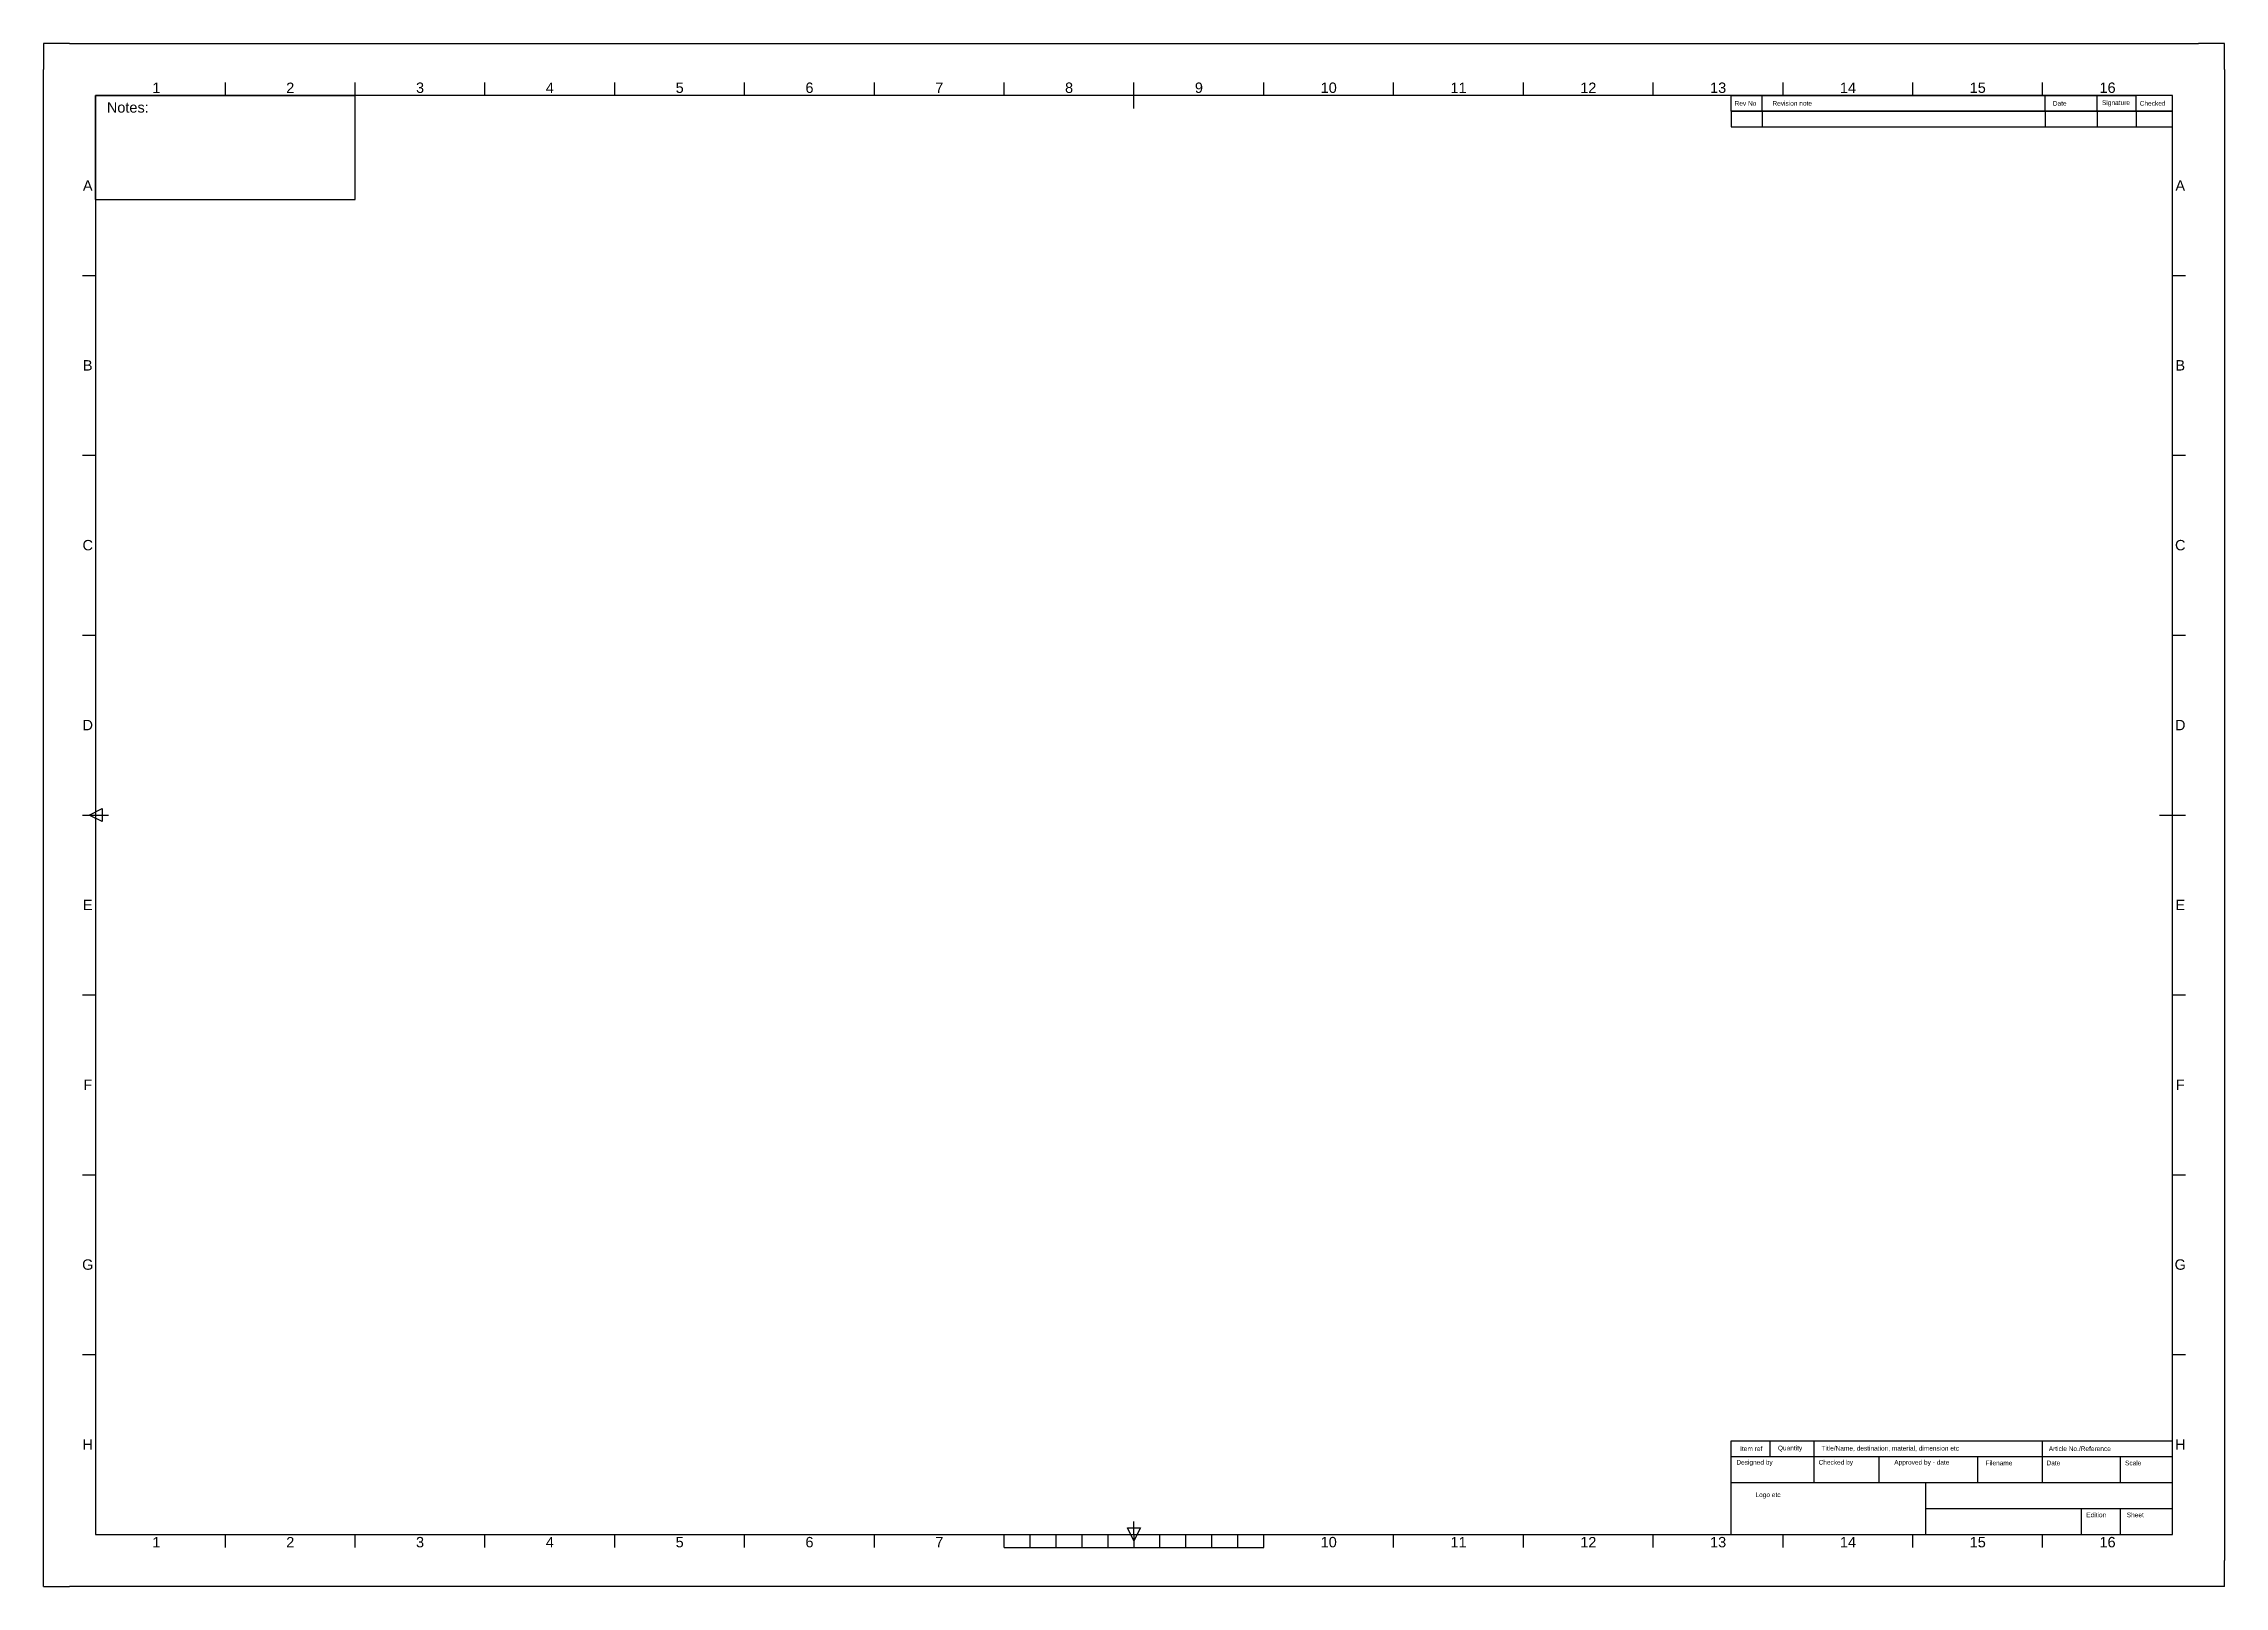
# Model space of a CAD drawing. Header units: millimetres. Extents: x 0 to 840, y 0 to 594.
import ezdxf

# ---------------------------------------------------------------- set-up
doc = ezdxf.new("R2010")
doc.units = ezdxf.units.MM
for name, color, linetype, lineweight, true_color in [('Border', 7, 'Continuous', 25, 0xffffff), ('Notes', 7, 'Continuous', 25, 0xffffff), ('Revision', 7, 'Continuous', 25, 0xffffff), ('Title block', 7, 'Continuous', 25, 0xffffff)]:
    doc.layers.add(name, color=color, linetype=linetype, lineweight=lineweight, true_color=true_color)
doc.styles.add('textstyle0', font='')
doc.styles.add('textstyle1', font='')
doc.styles.add('textstyle10', font='')
doc.styles.add('textstyle11', font='')
doc.styles.add('textstyle12', font='')
doc.styles.add('textstyle13', font='')
doc.styles.add('textstyle14', font='')
doc.styles.add('textstyle15', font='')
doc.styles.add('textstyle16', font='')
doc.styles.add('textstyle17', font='')
doc.styles.add('textstyle18', font='')
doc.styles.add('textstyle19', font='')
doc.styles.add('textstyle2', font='')
doc.styles.add('textstyle20', font='')
doc.styles.add('textstyle21', font='')
doc.styles.add('textstyle22', font='')
doc.styles.add('textstyle23', font='')
doc.styles.add('textstyle24', font='')
doc.styles.add('textstyle25', font='')
doc.styles.add('textstyle26', font='')
doc.styles.add('textstyle27', font='')
doc.styles.add('textstyle28', font='')
doc.styles.add('textstyle29', font='')
doc.styles.add('textstyle3', font='')
doc.styles.add('textstyle30', font='')
doc.styles.add('textstyle31', font='')
doc.styles.add('textstyle32', font='')
doc.styles.add('textstyle33', font='')
doc.styles.add('textstyle34', font='')
doc.styles.add('textstyle35', font='')
doc.styles.add('textstyle36', font='')
doc.styles.add('textstyle37', font='')
doc.styles.add('textstyle38', font='')
doc.styles.add('textstyle39', font='')
doc.styles.add('textstyle4', font='')
doc.styles.add('textstyle40', font='')
doc.styles.add('textstyle41', font='')
doc.styles.add('textstyle42', font='')
doc.styles.add('textstyle43', font='')
doc.styles.add('textstyle44', font='')
doc.styles.add('textstyle45', font='')
doc.styles.add('textstyle46', font='')
doc.styles.add('textstyle47', font='')
doc.styles.add('textstyle48', font='')
doc.styles.add('textstyle49', font='')
doc.styles.add('textstyle5', font='')
doc.styles.add('textstyle50', font='')
doc.styles.add('textstyle51', font='')
doc.styles.add('textstyle52', font='')
doc.styles.add('textstyle53', font='')
doc.styles.add('textstyle54', font='')
doc.styles.add('textstyle55', font='')
doc.styles.add('textstyle56', font='')
doc.styles.add('textstyle57', font='')
doc.styles.add('textstyle58', font='')
doc.styles.add('textstyle59', font='')
doc.styles.add('textstyle6', font='')
doc.styles.add('textstyle60', font='')
doc.styles.add('textstyle61', font='')
doc.styles.add('textstyle62', font='')
doc.styles.add('textstyle63', font='')
doc.styles.add('textstyle64', font='')
doc.styles.add('textstyle7', font='')
doc.styles.add('textstyle8', font='')
doc.styles.add('textstyle9', font='')
doc.styles.get('textstyle0').set_extended_font_data('Arial')
doc.styles.get('textstyle1').set_extended_font_data('Arial')
doc.styles.get('textstyle10').set_extended_font_data('Arial')
doc.styles.get('textstyle11').set_extended_font_data('Arial')
doc.styles.get('textstyle12').set_extended_font_data('Arial')
doc.styles.get('textstyle13').set_extended_font_data('Arial')
doc.styles.get('textstyle14').set_extended_font_data('Arial')
doc.styles.get('textstyle15').set_extended_font_data('Arial')
doc.styles.get('textstyle16').set_extended_font_data('Arial')
doc.styles.get('textstyle17').set_extended_font_data('Arial')
doc.styles.get('textstyle18').set_extended_font_data('Arial')
doc.styles.get('textstyle19').set_extended_font_data('Arial')
doc.styles.get('textstyle2').set_extended_font_data('Arial')
doc.styles.get('textstyle20').set_extended_font_data('Arial')
doc.styles.get('textstyle21').set_extended_font_data('Arial')
doc.styles.get('textstyle22').set_extended_font_data('Arial')
doc.styles.get('textstyle23').set_extended_font_data('Arial')
doc.styles.get('textstyle24').set_extended_font_data('Arial')
doc.styles.get('textstyle25').set_extended_font_data('Arial')
doc.styles.get('textstyle26').set_extended_font_data('Arial')
doc.styles.get('textstyle27').set_extended_font_data('Arial')
doc.styles.get('textstyle28').set_extended_font_data('Arial')
doc.styles.get('textstyle29').set_extended_font_data('Arial')
doc.styles.get('textstyle3').set_extended_font_data('Arial')
doc.styles.get('textstyle30').set_extended_font_data('Arial')
doc.styles.get('textstyle31').set_extended_font_data('Arial')
doc.styles.get('textstyle32').set_extended_font_data('Arial')
doc.styles.get('textstyle33').set_extended_font_data('Arial')
doc.styles.get('textstyle34').set_extended_font_data('Arial')
doc.styles.get('textstyle35').set_extended_font_data('Arial')
doc.styles.get('textstyle36').set_extended_font_data('Arial')
doc.styles.get('textstyle37').set_extended_font_data('Arial')
doc.styles.get('textstyle38').set_extended_font_data('Arial')
doc.styles.get('textstyle39').set_extended_font_data('Arial')
doc.styles.get('textstyle4').set_extended_font_data('Arial')
doc.styles.get('textstyle40').set_extended_font_data('Arial')
doc.styles.get('textstyle41').set_extended_font_data('Arial')
doc.styles.get('textstyle42').set_extended_font_data('Arial')
doc.styles.get('textstyle43').set_extended_font_data('Arial')
doc.styles.get('textstyle44').set_extended_font_data('Arial')
doc.styles.get('textstyle45').set_extended_font_data('Arial')
doc.styles.get('textstyle46').set_extended_font_data('Arial')
doc.styles.get('textstyle47').set_extended_font_data('Arial')
doc.styles.get('textstyle48').set_extended_font_data('Arial')
doc.styles.get('textstyle49').set_extended_font_data('Arial')
doc.styles.get('textstyle5').set_extended_font_data('Arial')
doc.styles.get('textstyle50').set_extended_font_data('Arial')
doc.styles.get('textstyle51').set_extended_font_data('Arial')
doc.styles.get('textstyle52').set_extended_font_data('Arial')
doc.styles.get('textstyle53').set_extended_font_data('Arial')
doc.styles.get('textstyle54').set_extended_font_data('Arial')
doc.styles.get('textstyle55').set_extended_font_data('Arial')
doc.styles.get('textstyle56').set_extended_font_data('Arial')
doc.styles.get('textstyle57').set_extended_font_data('Arial')
doc.styles.get('textstyle58').set_extended_font_data('Arial')
doc.styles.get('textstyle59').set_extended_font_data('Arial')
doc.styles.get('textstyle6').set_extended_font_data('Arial')
doc.styles.get('textstyle60').set_extended_font_data('Arial')
doc.styles.get('textstyle61').set_extended_font_data('Arial')
doc.styles.get('textstyle62').set_extended_font_data('Arial')
doc.styles.get('textstyle63').set_extended_font_data('Arial')
doc.styles.get('textstyle64').set_extended_font_data('Arial')
doc.styles.get('textstyle7').set_extended_font_data('Arial')
doc.styles.get('textstyle8').set_extended_font_data('Arial')
doc.styles.get('textstyle9').set_extended_font_data('Arial')

# ---------------------------------------------------------------- blocks, each defined once
blk = doc.blocks.new('Border')
at = {"layer": 'Border'}
for p, q in [((10, 594), (0, 594)), ((0, 594), (0, 584)), ((10, 594), (830, 594)), ((840, 594), (830, 594)), ((840, 584), (840, 594)), ((0, 10), (0, 584)), ((840, 584), (840, 10)), ((20, 574), (20, 574)), ((20, 574), (20, 504.75)), ((70, 574), (20, 574)), ((20, 574), (20, 574)), ((70, 574), (70, 579)), ((120, 574), (70, 574)), ((120, 574), (120, 579)), ((170, 574), (120, 574)), ((170, 574), (170, 579)), ((220, 574), (170, 574)), ((220, 574), (220, 579)), ((280, 574), (220, 574)), ((270, 574), (270, 579)), ((320, 574), (280, 574)), ((320, 574), (320, 579)), ((370, 574), (320, 574)), ((320, 574), (320, 574)), ((370, 574), (370, 579)), ((420, 574), (370, 574)), ((370, 574), (370, 574)), ((420, 569), (420, 579)), ((470, 574), (420, 574)), ((420, 574), (420, 574)), ((420, 574), (420, 574)), ((470, 574), (470, 579)), ((520, 574), (470, 574)), ((470, 574), (470, 574)), ((520, 574), (520, 579)), ((570, 574), (520, 574)), ((520, 574), (520, 574)), ((570, 574), (570, 579)), ((620, 574), (570, 574)), ((620, 574), (620, 579)), ((670, 574), (620, 574)), ((670, 574), (670, 579)), ((720, 574), (670, 574)), ((720, 574), (720, 579)), ((770, 574), (720, 574)), ((770, 574), (770, 579)), ((820, 574), (770, 574)), ((820, 504.75), (820, 574)), ((820, 574), (820, 574)), ((15, 504.75), (20, 504.75)), ((20, 504.75), (20, 435.5)), ((820, 504.75), (825, 504.75)), ((820, 435.5), (820, 504.75)), ((15, 435.5), (20, 435.5)), ((20, 435.5), (20, 366.25)), ((820, 435.5), (825, 435.5)), ((820, 366.25), (820, 435.5)), ((820, 435.5), (820, 435.5)), ((15, 366.25), (20, 366.25)), ((20, 366.25), (20, 297)), ((820, 366.25), (825, 366.25)), ((820, 297), (820, 366.25)), ((820, 366.25), (820, 366.25)), ((15, 297), (25, 297)), ((17.5, 297), (22.5, 299.5)), ((22.5, 294.5), (17.5, 297)), ((20, 297), (20, 227.75)), ((22.5, 299.5), (22.5, 294.5)), ((815, 297), (825, 297)), ((820, 227.75), (820, 297)), ((15, 227.75), (20, 227.75)), ((20, 227.75), (20, 158.5)), ((820, 227.75), (825, 227.75)), ((820, 158.5), (820, 227.75)), ((15, 158.5), (20, 158.5)), ((20, 158.5), (20, 89.25)), ((820, 158.5), (825, 158.5)), ((820, 89.25), (820, 158.5)), ((820, 158.5), (820, 158.5)), ((15, 89.25), (20, 89.25)), ((20, 89.25), (20, 20)), ((820, 89.25), (825, 89.25)), ((820, 20), (820, 89.25)), ((20, 20), (70, 20)), ((20, 20), (20, 20)), ((70, 15), (70, 20)), ((70, 20), (120, 20)), ((120, 15), (120, 20)), ((120, 20), (170, 20)), ((170, 15), (170, 20)), ((170, 20), (220, 20)), ((220, 15), (220, 20)), ((220, 20), (270, 20)), ((270, 15), (270, 20)), ((270, 20), (320, 20)), ((320, 15), (320, 20)), ((320, 20), (520, 20)), ((370, 15), (370, 20)), ((380, 15), (380, 20)), ((390, 15), (390, 20)), ((400, 15), (400, 20)), ((410, 15), (410, 20)), ((420, 17.5), (417.5, 22.5)), ((417.5, 22.5), (422.5, 22.5)), ((420, 20), (420, 25)), ((422.5, 22.5), (420, 17.5)), ((420, 20), (420, 15)), ((430, 15), (430, 20)), ((440, 15), (440, 20)), ((450, 15), (450, 20)), ((460, 15), (460, 20)), ((470, 15), (470, 20)), ((520, 15), (520, 20)), ((520, 20), (570, 20)), ((570, 15), (570, 20)), ((570, 20), (620, 20)), ((620, 15), (620, 20)), ((620, 20), (670, 20)), ((670, 15), (670, 20)), ((670, 20), (720, 20)), ((720, 15), (720, 20)), ((720, 20), (770, 20)), ((770, 15), (770, 20)), ((770, 20), (820, 20)), ((820, 20), (820, 20)), ((0, 0), (0, 10)), ((370, 15), (470, 15)), ((840, 0), (840, 10)), ((0, 0), (10, 0)), ((830, 0), (10, 0)), ((840, 0), (830, 0))]:
    blk.add_line(p, q, dxfattribs=at)
at = {"layer": 'Border', "char_height": 4}
for s, insert, attachment_point, style in [('1', (45, 577), 6, 'textstyle0'), ('2', (95, 577), 5, 'textstyle3'), ('3', (145, 577), 5, 'textstyle4'), ('4', (195, 577), 5, 'textstyle7'), ('5', (245, 577), 5, 'textstyle8'), ('6', (295, 577), 5, 'textstyle11'), ('7', (345, 577), 5, 'textstyle12'), ('8', (395, 577), 5, 'textstyle14'), ('9', (445, 577), 5, 'textstyle15'), ('10', (495, 577), 5, 'textstyle16'), ('11', (545, 577), 5, 'textstyle19'), ('12', (595, 577), 5, 'textstyle20'), ('13', (645, 577), 5, 'textstyle23'), ('14', (695, 577), 5, 'textstyle24'), ('15', (745, 577), 5, 'textstyle27'), ('16', (795, 577), 5, 'textstyle28'), ('A', (17, 539.375), 5, 'textstyle30'), ('A', (823, 539.375), 5, 'textstyle31'), ('B', (17, 470.125), 5, 'textstyle33'), ('B', (823, 470.125), 5, 'textstyle32'), ('C', (17, 400.875), 5, 'textstyle34'), ('C', (823, 400.875), 5, 'textstyle35'), ('D', (17, 331.625), 5, 'textstyle37'), ('D', (823, 331.625), 5, 'textstyle36'), ('E', (17, 262.375), 5, 'textstyle38'), ('E', (823, 262.375), 5, 'textstyle39'), ('F', (17, 193.125), 5, 'textstyle41'), ('F', (823, 193.125), 5, 'textstyle40'), ('G', (17, 123.875), 5, 'textstyle42'), ('G', (823, 123.875), 5, 'textstyle43'), ('H', (17, 54.625), 5, 'textstyle44'), ('H', (823, 54.625), 5, 'textstyle45'), ('1', (45, 17), 6, 'textstyle1'), ('2', (95, 17), 5, 'textstyle2'), ('3', (145, 17), 5, 'textstyle5'), ('4', (195, 17), 5, 'textstyle6'), ('5', (245, 17), 5, 'textstyle9'), ('6', (295, 17), 5, 'textstyle10'), ('7', (345, 17), 5, 'textstyle13'), ('10', (495, 17), 5, 'textstyle17'), ('11', (545, 17), 5, 'textstyle18'), ('12', (595, 17), 5, 'textstyle21'), ('13', (645, 17), 5, 'textstyle22'), ('14', (695, 17), 5, 'textstyle25'), ('15', (745, 17), 5, 'textstyle26'), ('16', (795, 17), 5, 'textstyle29')]:
    blk.add_mtext(s, dxfattribs=dict(at, insert=insert, attachment_point=attachment_point, style=style))
blk = doc.blocks.new('Notes')
at = {"layer": 'Notes'}
for p, q in [((0, 0), (100, 0)), ((0, -40), (0, 0)), ((100, -40), (100, 0)), ((0, -40), (100, -40))]:
    blk.add_line(p, q, dxfattribs=at)
at = {"layer": 'Notes', "insert": (12.42, -4.58), "char_height": 4, "attachment_point": 5, "style": 'textstyle46'}
blk.add_mtext('Notes:', dxfattribs=at)
blk = doc.blocks.new('Revision')
at = {"layer": 'Revision'}
for p, q in [((-170, 0), (-14, 0)), ((-170, -6), (-170, 0)), ((-158, -6), (-158, 0)), ((-49, -6), (-49, 0)), ((-29, -6), (-29, 0)), ((0, 0), (-14, 0)), ((-14, -6), (-14, 0)), ((0, -6), (0, 0)), ((-170, -6), (-170, -6)), ((-170, -6), (-158, -6)), ((0, -6), (-170, -6)), ((-170, -6), (-170, -12)), ((-158, -6), (-49, -6)), ((-158, -6), (-158, -12)), ((-49, -6), (-29, -6)), ((-49, -6), (-49, -12)), ((-29, -6), (-14, -6)), ((-29, -6), (-29, -12)), ((-14, -6), (-14, -12)), ((-14, -6), (0, -6)), ((0, -12), (0, -6)), ((-170, -12), (0, -12))]:
    blk.add_line(p, q, dxfattribs=at)
at = {"layer": 'Revision', "char_height": 1.8, "attachment_point": 5}
for s, insert, style in [('Rev No', (-164.47, -3), 'textstyle47'), ('Revision note', (-146.47, -3), 'textstyle48'), ('Date', (-43.43, -3), 'textstyle49'), ('Signature', (-21.75, -3), 'textstyle50'), ('Checked', (-7.64, -3), 'textstyle51')]:
    blk.add_mtext(s, dxfattribs=dict(at, insert=insert, style=style))
blk = doc.blocks.new('Title')
at = {"layer": 'Title block'}
for p, q in [((-170, 30), (-170, 36)), ((-170, 36), (0, 36)), ((-155, 30), (-155, 36)), ((-138, 30), (-138, 36)), ((-50, 30), (-50, 36)), ((0, 20), (0, 36)), ((-170, 30), (0, 30)), ((-170, 30), (-170, 30)), ((-170, 25), (-170, 30)), ((-170, 30), (-170, 30)), ((-138, 20), (-138, 30)), ((-113, 20), (-113, 30)), ((-75, 20), (-75, 30)), ((-50, 20), (-50, 30)), ((-20, 20), (-20, 30)), ((-170, 20), (-170, 25)), ((-170, 20), (0, 20)), ((-170, 0), (-170, 20)), ((-95, 0), (-95, 20)), ((0, 10), (0, 20)), ((-95, 10), (0, 10)), ((-35, 0), (-35, 10)), ((-20, 10), (-20, 10)), ((-20, 5), (-20, 10)), ((0, 0), (0, 10)), ((0, 0), (0, 10)), ((-170, 0), (0, 0)), ((-170, 0), (-170, 0)), ((-20, 0), (-20, 5))]:
    blk.add_line(p, q, dxfattribs=at)
at = {"layer": 'Title block', "char_height": 1.8, "attachment_point": 5}
for s, insert, style in [('Item ref', (-162.25, 33), 'textstyle53'), ('Quantity', (-147.3, 33), 'textstyle52'), ('Title/Name, destination, material, dimension etc', (-108.71, 33), 'textstyle54'), ('Article No./Reference', (-35.69, 33), 'textstyle55'), ('Designed by', (-160.98, 27.5), 'textstyle56'), ('Checked by', (-129.68, 27.5), 'textstyle57'), ('Approved by - date', (-96.53, 27.5), 'textstyle58'), ('Filename', (-66.81, 27.5), 'textstyle59'), ('Date', (-45.84, 27.5), 'textstyle60'), ('Scale', (-15.13, 27.5), 'textstyle61'), ('Logo etc', (-155.79, 15), 'textstyle64'), ('Edition', (-29.37, 7.5), 'textstyle62'), ('Sheet', (-14.31, 7.5), 'textstyle63')]:
    blk.add_mtext(s, dxfattribs=dict(at, insert=insert, style=style))

msp = doc.modelspace()

# ---------------------------------------------------------------- block references
at = {"layer": 'Border'}
msp.add_blockref('Border', (0, 0), dxfattribs=at)
at = {"layer": 'Notes'}
msp.add_blockref('Notes', (20, 574), dxfattribs=at)
at = {"layer": 'Revision'}
msp.add_blockref('Revision', (820, 574), dxfattribs=at)
at = {"layer": 'Title block'}
msp.add_blockref('Title', (820, 20), dxfattribs=at)

doc.saveas('drawing.dxf')
